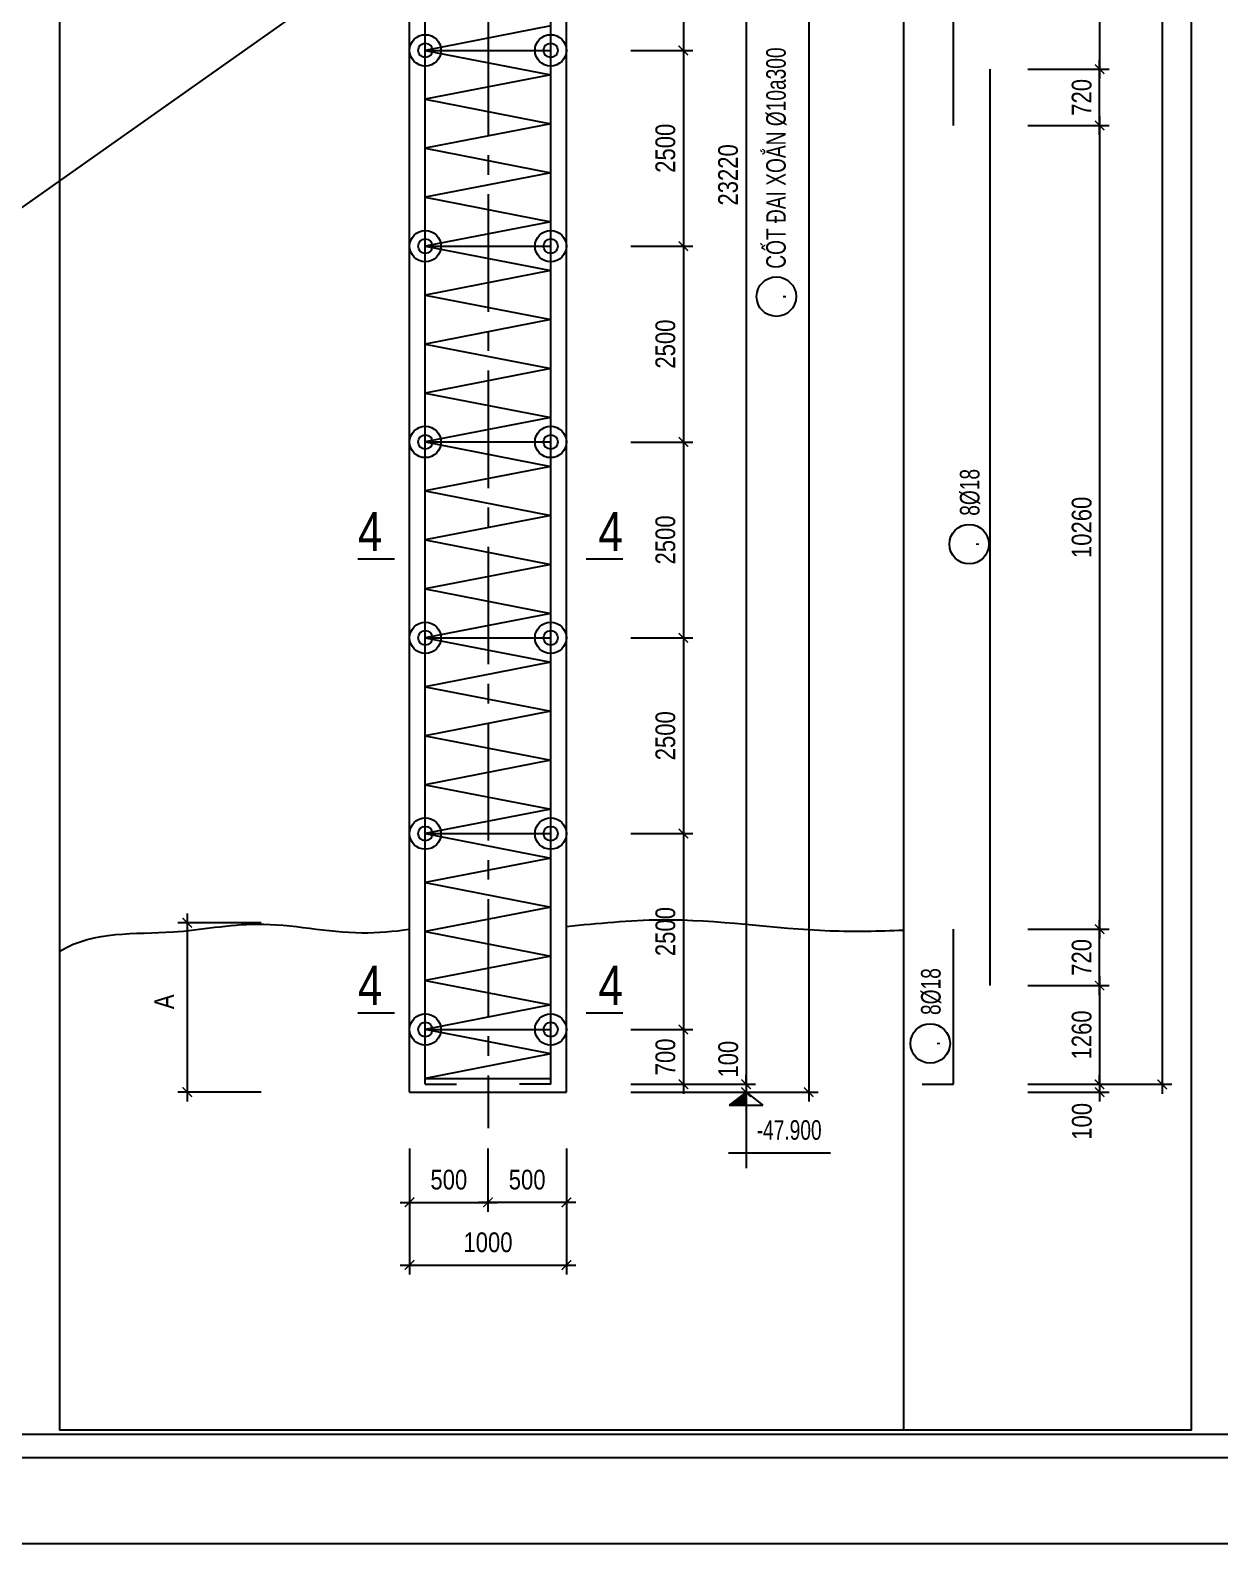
# Model space of a CAD drawing. Extents: x 171424 to 249266, y 74893 to 149166.
# Drawn here: x 177512 to 181308, y 130893 to 135723 of the extents above; entities that cross this region are included whole.
import ezdxf
from ezdxf.enums import TextEntityAlignment as Align

# ---------------------------------------------------------------- set-up
doc = ezdxf.new("R2010")
doc.units = 0
doc.header["$LTSCALE"] = 500
doc.header["$MEASUREMENT"] = 0
doc.header["$PDMODE"] = 3
doc.linetypes.add('CENTER2', pattern=[1.125, 0.75, -0.125, 0.125, -0.125])
doc.layers.get('0').update_dxf_attribs({"linetype": 'CONTINUOUS'})
doc.layers.get('DEFPOINTS').update_dxf_attribs({"linetype": 'CONTINUOUS'})
for name, color, linetype in [('01.CDC.AXIS', 160, 'CENTER2'), ('02.CDC.DIM', 1, 'CONTINUOUS'), ('03.CDC.BORDER', 3, 'CONTINUOUS'), ('05.CDC.STEEL', 4, 'CONTINUOUS'), ('06.CDC.TEXT', 2, 'CONTINUOUS'), ('10.CDC.HATCH', 9, 'CONTINUOUS'), ('11.CDC.NOTE', 8, 'CONTINUOUS'), ('CDC-KHUNGTEN', 7, 'CONTINUOUS'), ('CDC.10.HATCH', 9, 'CONTINUOUS')]:
    doc.layers.add(name, color=color, linetype=linetype)
doc.layers.add('KCS_Plotter', color=11, linetype='CONTINUOUS', plot=False)
doc.styles.add('ARIAL', font='arial.ttf', dxfattribs={"width": 0.8})
doc.dimstyles.new('DIM100-25', dxfattribs={"dimtxt": 63, "dimasz": 30, "dimexe": 30, "dimexo": 0, "dimgap": 25, "dimtad": 1, "dimdec": 0, "dimlfac": 4, "dimzin": 0, "dimdsep": 46, "dimtxsty": 'ARIAL', "dimblk": 'ARCHTICK', "dimblk1": 'ARCHTICK', "dimblk2": 'D', "dimcen": 0, "dimdle": 30, "dimclrd": 1, "dimclre": 1, "dimclrt": 2, "dimadec": 0, "dimazin": 0, "dimtfac": 1, "dimtdec": 0, "dimtix": 1, "dimtofl": 0, "dimtmove": 2, "dimatfit": 3, "dimldrblk": 'ARCHTICK', "dimfxl": 1, "dimtolj": 1, "dimtzin": 0, "dimarcsym": 0})
doc.dimstyles.new('DIM100-50', dxfattribs={"dimtxt": 63, "dimasz": 30, "dimexe": 30, "dimexo": 0, "dimgap": 40, "dimtad": 1, "dimdec": 0, "dimlfac": 2, "dimzin": 0, "dimdsep": 46, "dimtxsty": 'ARIAL', "dimblk": 'ARCHTICK', "dimcen": 0, "dimdle": 30, "dimclrd": 1, "dimclre": 1, "dimclrt": 2, "dimadec": 0, "dimazin": 0, "dimtfac": 1, "dimtdec": 0, "dimtix": 1, "dimtofl": 0, "dimtmove": 2, "dimatfit": 3, "dimldrblk": 'ARCHTICK', "dimfxl": 1, "dimtolj": 1, "dimtzin": 0, "dimarcsym": 0})

# ---------------------------------------------------------------- blocks, each defined once
blk = doc.blocks.new('_ArchTick')
at = {"color": 0, "linetype": 'ByBlock', "const_width": 0.15}
blk.add_lwpolyline([(-0.5, -0.5), (0.5, 0.5)], dxfattribs=at)
blk = doc.blocks.new('*D299')
at = {"layer": '02.CDC.DIM', "color": 1, "lineweight": -2, "transparency": 16777216}
for p, q in [((181124.9, 143864.2), (181124.9, 132329.2)), ((180695.3, 143834.2), (181154.9, 143834.2)), ((180695.3, 132359.2), (181154.9, 132359.2))]:
    blk.add_line(p, q, dxfattribs=at)
at = {"layer": 'DEFPOINTS', "color": 0, "transparency": 16777216}
for p in [(180695.3, 143834.2), (180695.3, 132359.2), (181124.9, 132359.2)]:
    blk.add_point(p, dxfattribs=at)
at = {"layer": '02.CDC.DIM', "color": 1, "lineweight": -2, "transparency": 16777216, "xscale": 30, "yscale": 30, "zscale": 30}
for p, rotation in [((181124.9, 143834.2), 90), ((181124.9, 132359.2), 270)]:
    blk.add_blockref('_ArchTick', p, dxfattribs=dict(at, rotation=rotation))
at = {"layer": '02.CDC.DIM', "color": 2, "transparency": 16777216, "insert": (181067.8, 138096.7), "char_height": 63, "attachment_point": 5, "rotation": 90, "style": 'ARIAL'}
blk.add_mtext('\\A1;45900', dxfattribs=at)
blk = doc.blocks.new('D')
at = {"layer": '02.CDC.DIM'}
for p, q in [((-50, -50), (50, 50)), ((-86.75, 0), (86.75, 0))]:
    blk.add_line(p, q, dxfattribs=at)
blk = doc.blocks.new('*D300')
at = {"layer": '02.CDC.DIM', "color": 1, "lineweight": -2, "transparency": 16777216}
for p, q in [((180695.3, 138164.2), (180954.9, 138164.2)), ((180924.9, 138194.2), (180924.9, 135569.2)), ((180695.3, 135599.2), (180954.9, 135599.2))]:
    blk.add_line(p, q, dxfattribs=at)
at = {"layer": 'DEFPOINTS', "color": 0, "transparency": 16777216}
for p in [(180695.3, 138164.2), (180695.3, 135599.2), (180924.9, 135599.2)]:
    blk.add_point(p, dxfattribs=at)
at = {"layer": '02.CDC.DIM', "color": 1, "lineweight": -2, "transparency": 16777216, "xscale": 30, "yscale": 30, "zscale": 30}
for p, rotation in [((180924.9, 138164.2), 90), ((180924.9, 135599.2), 270)]:
    blk.add_blockref('_ArchTick', p, dxfattribs=dict(at, rotation=rotation))
at = {"layer": '02.CDC.DIM', "color": 2, "transparency": 16777216, "insert": (180867.8, 136881.7), "char_height": 63, "attachment_point": 5, "rotation": 90, "style": 'ARIAL'}
blk.add_mtext('\\A1;10260', dxfattribs=at)
blk = doc.blocks.new('*D305')
at = {"layer": '02.CDC.DIM', "color": 1, "lineweight": -2, "transparency": 16777216}
for p, q in [((180695.3, 132359.2), (180954.9, 132359.2)), ((180924.9, 132359.2), (180924.9, 132389.2)), ((180695.3, 132334.2), (180954.9, 132334.2)), ((180924.9, 132334.2), (180924.9, 132304.2))]:
    blk.add_line(p, q, dxfattribs=at)
at = {"layer": 'DEFPOINTS', "color": 0, "transparency": 16777216}
for p in [(180695.3, 132359.2), (180924.9, 132359.2), (180695.3, 132334.2)]:
    blk.add_point(p, dxfattribs=at)
at = {"layer": '02.CDC.DIM', "color": 1, "lineweight": -2, "transparency": 16777216, "xscale": 30, "yscale": 30, "zscale": 30}
for p, rotation in [((180924.9, 132359.2), 270), ((180924.9, 132334.2), 90)]:
    blk.add_blockref('_ArchTick', p, dxfattribs=dict(at, rotation=rotation))
at = {"layer": '02.CDC.DIM', "color": 2, "transparency": 16777216, "insert": (180868.4, 132241), "char_height": 63, "attachment_point": 5, "rotation": 90, "style": 'ARIAL'}
blk.add_mtext('\\A1;100', dxfattribs=at)
blk = doc.blocks.new('*D306')
at = {"layer": '02.CDC.DIM', "color": 1, "lineweight": -2, "transparency": 16777216}
for p, q in [((179429.4, 138164.2), (179826.5, 138164.2)), ((179796.5, 138194.2), (179796.5, 132329.2)), ((179429.4, 132359.2), (179826.5, 132359.2))]:
    blk.add_line(p, q, dxfattribs=at)
at = {"layer": 'DEFPOINTS', "color": 0, "transparency": 16777216}
for p in [(179429.4, 138164.2), (179429.4, 132359.2), (179796.5, 132359.2)]:
    blk.add_point(p, dxfattribs=at)
at = {"layer": '02.CDC.DIM', "color": 1, "lineweight": -2, "transparency": 16777216, "xscale": 30, "yscale": 30, "zscale": 30}
for p, rotation in [((179796.5, 138164.2), 90), ((179796.5, 132359.2), 270)]:
    blk.add_blockref('_ArchTick', p, dxfattribs=dict(at, rotation=rotation))
at = {"layer": '02.CDC.DIM', "color": 2, "transparency": 16777216, "insert": (179739.4, 135261.7), "char_height": 63, "attachment_point": 5, "rotation": 90, "style": 'ARIAL'}
blk.add_mtext('\\A1;23220', dxfattribs=at)
blk = doc.blocks.new('*D307')
at = {"layer": '02.CDC.DIM', "color": 1, "lineweight": -2, "transparency": 16777216}
for p, q in [((179996.5, 143814.2), (179996.5, 132304.2)), ((179429.4, 143784.2), (180026.5, 143784.2)), ((179429.4, 132334.2), (180026.5, 132334.2))]:
    blk.add_line(p, q, dxfattribs=at)
at = {"layer": 'DEFPOINTS', "color": 0, "transparency": 16777216}
for p in [(179429.4, 143784.2), (179429.4, 132334.2), (179996.5, 132334.2)]:
    blk.add_point(p, dxfattribs=at)
at = {"layer": '02.CDC.DIM', "color": 1, "lineweight": -2, "transparency": 16777216, "xscale": 30, "yscale": 30, "zscale": 30}
for p, rotation in [((179996.5, 143784.2), 90), ((179996.5, 132334.2), 270)]:
    blk.add_blockref('_ArchTick', p, dxfattribs=dict(at, rotation=rotation))
at = {"layer": '02.CDC.DIM', "color": 2, "transparency": 16777216, "insert": (179939.4, 138059.2), "char_height": 63, "attachment_point": 5, "rotation": 90, "style": 'ARIAL'}
blk.add_mtext('\\A1;45800', dxfattribs=at)
blk = doc.blocks.new('*D308')
at = {"layer": '02.CDC.DIM', "color": 1, "lineweight": -2, "transparency": 16777216}
for p, q in [((178723.1, 131990.7), (178723.1, 131752.5)), ((179223.1, 131990.7), (179223.1, 131752.5)), ((178693.1, 131782.5), (179253.1, 131782.5))]:
    blk.add_line(p, q, dxfattribs=at)
at = {"layer": 'DEFPOINTS', "color": 0, "transparency": 16777216}
for p in [(178723.1, 131990.7), (179223.1, 131990.7), (179223.1, 131782.5)]:
    blk.add_point(p, dxfattribs=at)
at = {"layer": '02.CDC.DIM', "color": 1, "lineweight": -2, "transparency": 16777216, "xscale": 30, "yscale": 30, "zscale": 30, "rotation": 180}
blk.add_blockref('_ArchTick', (178723.1, 131782.5), dxfattribs=at)
at = {"layer": '02.CDC.DIM', "color": 1, "lineweight": -2, "transparency": 16777216, "xscale": 30, "yscale": 30, "zscale": 30}
blk.add_blockref('_ArchTick', (179223.1, 131782.5), dxfattribs=at)
at = {"layer": '02.CDC.DIM', "color": 2, "transparency": 16777216, "insert": (178973.1, 131854.6), "char_height": 63, "attachment_point": 5, "style": 'ARIAL'}
blk.add_mtext('\\A1;1000', dxfattribs=at)
blk = doc.blocks.new('*D309')
at = {"layer": '02.CDC.DIM', "color": 1, "lineweight": -2, "transparency": 16777216}
for p, q in [((178723.1, 132154.5), (178723.1, 131952.5)), ((178973.1, 132154.5), (178973.1, 131952.5)), ((178693.1, 131982.5), (179003.1, 131982.5))]:
    blk.add_line(p, q, dxfattribs=at)
at = {"layer": 'DEFPOINTS', "color": 0, "transparency": 16777216}
for p in [(178723.1, 132154.5), (178973.1, 132154.5), (178973.1, 131982.5)]:
    blk.add_point(p, dxfattribs=at)
at = {"layer": '02.CDC.DIM', "color": 1, "lineweight": -2, "transparency": 16777216, "xscale": 30, "yscale": 30, "zscale": 30, "rotation": 180}
blk.add_blockref('_ArchTick', (178723.1, 131982.5), dxfattribs=at)
at = {"layer": '02.CDC.DIM', "color": 1, "lineweight": -2, "transparency": 16777216, "xscale": 30, "yscale": 30, "zscale": 30}
blk.add_blockref('_ArchTick', (178973.1, 131982.5), dxfattribs=at)
at = {"layer": '02.CDC.DIM', "color": 2, "transparency": 16777216, "insert": (178848.1, 132054.6), "char_height": 63, "attachment_point": 5, "style": 'ARIAL'}
blk.add_mtext('\\A1;500', dxfattribs=at)
blk = doc.blocks.new('*D310')
at = {"layer": '02.CDC.DIM', "color": 1, "lineweight": -2, "transparency": 16777216}
for p, q in [((178973.1, 132154.5), (178973.1, 131952.5)), ((179223.1, 132154.5), (179223.1, 131952.5)), ((179253.1, 131982.5), (178943.1, 131982.5))]:
    blk.add_line(p, q, dxfattribs=at)
at = {"layer": 'DEFPOINTS', "color": 0, "transparency": 16777216}
for p in [(178973.1, 132154.5), (179223.1, 132154.5), (178973.1, 131982.5)]:
    blk.add_point(p, dxfattribs=at)
at = {"layer": '02.CDC.DIM', "color": 1, "lineweight": -2, "transparency": 16777216, "xscale": 30, "yscale": 30, "zscale": 30, "rotation": 180}
blk.add_blockref('_ArchTick', (178973.1, 131982.5), dxfattribs=at)
at = {"layer": '02.CDC.DIM', "color": 1, "lineweight": -2, "transparency": 16777216, "xscale": 30, "yscale": 30, "zscale": 30}
blk.add_blockref('_ArchTick', (179223.1, 131982.5), dxfattribs=at)
at = {"layer": '02.CDC.DIM', "color": 2, "transparency": 16777216, "insert": (179098.1, 132054.6), "char_height": 63, "attachment_point": 5, "style": 'ARIAL'}
blk.add_mtext('\\A1;500', dxfattribs=at)
blk = doc.blocks.new('*D312')
at = {"layer": '02.CDC.DIM', "color": 1, "lineweight": -2, "transparency": 16777216}
for p, q in [((179429.4, 132359.2), (179826.5, 132359.2)), ((179796.5, 132359.2), (179796.5, 132389.2)), ((179429.4, 132334.2), (179826.5, 132334.2)), ((179796.5, 132334.2), (179796.5, 132304.2))]:
    blk.add_line(p, q, dxfattribs=at)
at = {"layer": 'DEFPOINTS', "color": 0, "transparency": 16777216}
for p in [(179429.4, 132359.2), (179796.5, 132359.2), (179429.4, 132334.2)]:
    blk.add_point(p, dxfattribs=at)
at = {"layer": '02.CDC.DIM', "color": 1, "lineweight": -2, "transparency": 16777216, "xscale": 30, "yscale": 30, "zscale": 30}
for p, rotation in [((179796.5, 132359.2), 270), ((179796.5, 132334.2), 90)]:
    blk.add_blockref('_ArchTick', p, dxfattribs=dict(at, rotation=rotation))
at = {"layer": '02.CDC.DIM', "color": 2, "transparency": 16777216, "insert": (179740, 132439.3), "char_height": 63, "attachment_point": 5, "rotation": 90, "style": 'ARIAL'}
blk.add_mtext('\\A1;100', dxfattribs=at)
blk = doc.blocks.new('*D314')
at = {"layer": '02.CDC.DIM', "color": 1, "lineweight": -2, "transparency": 16777216}
for p, q in [((180924.9, 135449.2), (180924.9, 132824.2)), ((180695.3, 135419.2), (180954.9, 135419.2)), ((180695.3, 132854.2), (180954.9, 132854.2))]:
    blk.add_line(p, q, dxfattribs=at)
at = {"layer": 'DEFPOINTS', "color": 0, "transparency": 16777216}
for p in [(180695.3, 135419.2), (180695.3, 132854.2), (180924.9, 132854.2)]:
    blk.add_point(p, dxfattribs=at)
at = {"layer": '02.CDC.DIM', "color": 1, "lineweight": -2, "transparency": 16777216, "xscale": 30, "yscale": 30, "zscale": 30}
for p, rotation in [((180924.9, 135419.2), 90), ((180924.9, 132854.2), 270)]:
    blk.add_blockref('_ArchTick', p, dxfattribs=dict(at, rotation=rotation))
at = {"layer": '02.CDC.DIM', "color": 2, "transparency": 16777216, "insert": (180867.8, 134136.7), "char_height": 63, "attachment_point": 5, "rotation": 90, "style": 'ARIAL'}
blk.add_mtext('\\A1;10260', dxfattribs=at)
blk = doc.blocks.new('*D315')
at = {"layer": '02.CDC.DIM', "color": 1, "lineweight": -2, "transparency": 16777216}
for p, q in [((180695.3, 135599.2), (180954.9, 135599.2)), ((180924.9, 135389.2), (180924.9, 135629.2)), ((180695.3, 135419.2), (180954.9, 135419.2))]:
    blk.add_line(p, q, dxfattribs=at)
at = {"layer": 'DEFPOINTS', "color": 0, "transparency": 16777216}
for p in [(180695.3, 135599.2), (180924.9, 135599.2), (180695.3, 135419.2)]:
    blk.add_point(p, dxfattribs=at)
at = {"layer": '02.CDC.DIM', "color": 1, "lineweight": -2, "transparency": 16777216, "xscale": 30, "yscale": 30, "zscale": 30}
for p, rotation in [((180924.9, 135599.2), 90), ((180924.9, 135419.2), 270)]:
    blk.add_blockref('_ArchTick', p, dxfattribs=dict(at, rotation=rotation))
at = {"layer": '02.CDC.DIM', "color": 2, "transparency": 16777216, "insert": (180867.8, 135509.2), "char_height": 63, "attachment_point": 5, "rotation": 90, "style": 'ARIAL'}
blk.add_mtext('\\A1;720', dxfattribs=at)
blk = doc.blocks.new('*D316')
at = {"layer": '02.CDC.DIM', "color": 1, "lineweight": -2, "transparency": 16777216}
for p, q in [((180924.9, 132704.2), (180924.9, 132329.2)), ((180695.3, 132674.2), (180954.9, 132674.2)), ((180695.3, 132359.2), (180954.9, 132359.2))]:
    blk.add_line(p, q, dxfattribs=at)
at = {"layer": 'DEFPOINTS', "color": 0, "transparency": 16777216}
for p in [(180695.3, 132674.2), (180695.3, 132359.2), (180924.9, 132359.2)]:
    blk.add_point(p, dxfattribs=at)
at = {"layer": '02.CDC.DIM', "color": 1, "lineweight": -2, "transparency": 16777216, "xscale": 30, "yscale": 30, "zscale": 30}
for p, rotation in [((180924.9, 132674.2), 90), ((180924.9, 132359.2), 270)]:
    blk.add_blockref('_ArchTick', p, dxfattribs=dict(at, rotation=rotation))
at = {"layer": '02.CDC.DIM', "color": 2, "transparency": 16777216, "insert": (180867.8, 132516.7), "char_height": 63, "attachment_point": 5, "rotation": 90, "style": 'ARIAL'}
blk.add_mtext('\\A1;1260', dxfattribs=at)
blk = doc.blocks.new('*D317')
at = {"layer": '02.CDC.DIM', "color": 1, "lineweight": -2, "transparency": 16777216}
for p, q in [((180924.9, 132644.2), (180924.9, 132884.2)), ((180695.3, 132854.2), (180954.9, 132854.2)), ((180695.3, 132674.2), (180954.9, 132674.2))]:
    blk.add_line(p, q, dxfattribs=at)
at = {"layer": 'DEFPOINTS', "color": 0, "transparency": 16777216}
for p in [(180695.3, 132854.2), (180924.9, 132854.2), (180695.3, 132674.2)]:
    blk.add_point(p, dxfattribs=at)
at = {"layer": '02.CDC.DIM', "color": 1, "lineweight": -2, "transparency": 16777216, "xscale": 30, "yscale": 30, "zscale": 30}
for p, rotation in [((180924.9, 132854.2), 90), ((180924.9, 132674.2), 270)]:
    blk.add_blockref('_ArchTick', p, dxfattribs=dict(at, rotation=rotation))
at = {"layer": '02.CDC.DIM', "color": 2, "transparency": 16777216, "insert": (180867.8, 132764.2), "char_height": 63, "attachment_point": 5, "rotation": 90, "style": 'ARIAL'}
blk.add_mtext('\\A1;720', dxfattribs=at)
blk = doc.blocks.new('*D318')
at = {"layer": '02.CDC.DIM', "color": 1, "lineweight": -2, "transparency": 16777216}
for p, q in [((178013.1, 132904.6), (178013.1, 132304.2)), ((178248.8, 132874.6), (177983.1, 132874.6)), ((178248.8, 132334.2), (177983.1, 132334.2))]:
    blk.add_line(p, q, dxfattribs=at)
at = {"layer": 'DEFPOINTS', "color": 0, "transparency": 16777216}
for p in [(178248.8, 132874.6), (178013.1, 132334.2), (178248.8, 132334.2)]:
    blk.add_point(p, dxfattribs=at)
at = {"layer": '02.CDC.DIM', "color": 1, "lineweight": -2, "transparency": 16777216, "xscale": 30, "yscale": 30, "zscale": 30}
for p, rotation in [((178013.1, 132874.6), 90), ((178013.1, 132334.2), 270)]:
    blk.add_blockref('_ArchTick', p, dxfattribs=dict(at, rotation=rotation))
at = {"layer": '02.CDC.DIM', "color": 2, "transparency": 16777216, "insert": (177939.6, 132622.6), "char_height": 63, "attachment_point": 5, "rotation": 90, "style": 'ARIAL'}
blk.add_mtext('\\A1;A', dxfattribs=at)
blk = doc.blocks.new('*D332')
at = {"layer": '02.CDC.DIM', "color": 1, "lineweight": -2, "transparency": 16777216}
for p, q in [((179596.5, 136314.2), (179596.5, 135629.2)), ((179429.4, 136284.2), (179626.5, 136284.2)), ((179429.4, 135659.2), (179626.5, 135659.2))]:
    blk.add_line(p, q, dxfattribs=at)
at = {"layer": 'DEFPOINTS', "color": 0, "transparency": 16777216}
for p in [(179429.4, 136284.2), (179429.4, 135659.2), (179596.5, 135659.2)]:
    blk.add_point(p, dxfattribs=at)
at = {"layer": '02.CDC.DIM', "color": 1, "lineweight": -2, "transparency": 16777216, "xscale": 30, "yscale": 30, "zscale": 30}
for p, rotation in [((179596.5, 136284.2), 90), ((179596.5, 135659.2), 270)]:
    blk.add_blockref('_ArchTick', p, dxfattribs=dict(at, rotation=rotation))
at = {"layer": '02.CDC.DIM', "color": 2, "transparency": 16777216, "insert": (179539.4, 135971.7), "char_height": 63, "attachment_point": 5, "rotation": 90, "style": 'ARIAL'}
blk.add_mtext('\\A1;2500', dxfattribs=at)
blk = doc.blocks.new('*D333')
at = {"layer": '02.CDC.DIM', "color": 1, "lineweight": -2, "transparency": 16777216}
for p, q in [((179596.5, 135689.2), (179596.5, 135004.2)), ((179429.4, 135659.2), (179626.5, 135659.2)), ((179429.4, 135034.2), (179626.5, 135034.2))]:
    blk.add_line(p, q, dxfattribs=at)
at = {"layer": 'DEFPOINTS', "color": 0, "transparency": 16777216}
for p in [(179429.4, 135659.2), (179429.4, 135034.2), (179596.5, 135034.2)]:
    blk.add_point(p, dxfattribs=at)
at = {"layer": '02.CDC.DIM', "color": 1, "lineweight": -2, "transparency": 16777216, "xscale": 30, "yscale": 30, "zscale": 30}
for p, rotation in [((179596.5, 135659.2), 90), ((179596.5, 135034.2), 270)]:
    blk.add_blockref('_ArchTick', p, dxfattribs=dict(at, rotation=rotation))
at = {"layer": '02.CDC.DIM', "color": 2, "transparency": 16777216, "insert": (179539.4, 135346.7), "char_height": 63, "attachment_point": 5, "rotation": 90, "style": 'ARIAL'}
blk.add_mtext('\\A1;2500', dxfattribs=at)
blk = doc.blocks.new('*D334')
at = {"layer": '02.CDC.DIM', "color": 1, "lineweight": -2, "transparency": 16777216}
for p, q in [((179596.5, 135064.2), (179596.5, 134379.2)), ((179429.4, 135034.2), (179626.5, 135034.2)), ((179429.4, 134409.2), (179626.5, 134409.2))]:
    blk.add_line(p, q, dxfattribs=at)
at = {"layer": 'DEFPOINTS', "color": 0, "transparency": 16777216}
for p in [(179429.4, 135034.2), (179429.4, 134409.2), (179596.5, 134409.2)]:
    blk.add_point(p, dxfattribs=at)
at = {"layer": '02.CDC.DIM', "color": 1, "lineweight": -2, "transparency": 16777216, "xscale": 30, "yscale": 30, "zscale": 30}
for p, rotation in [((179596.5, 135034.2), 90), ((179596.5, 134409.2), 270)]:
    blk.add_blockref('_ArchTick', p, dxfattribs=dict(at, rotation=rotation))
at = {"layer": '02.CDC.DIM', "color": 2, "transparency": 16777216, "insert": (179539.4, 134721.7), "char_height": 63, "attachment_point": 5, "rotation": 90, "style": 'ARIAL'}
blk.add_mtext('\\A1;2500', dxfattribs=at)
blk = doc.blocks.new('*D335')
at = {"layer": '02.CDC.DIM', "color": 1, "lineweight": -2, "transparency": 16777216}
for p, q in [((179596.5, 134439.2), (179596.5, 133754.2)), ((179429.4, 134409.2), (179626.5, 134409.2)), ((179429.4, 133784.2), (179626.5, 133784.2))]:
    blk.add_line(p, q, dxfattribs=at)
at = {"layer": 'DEFPOINTS', "color": 0, "transparency": 16777216}
for p in [(179429.4, 134409.2), (179429.4, 133784.2), (179596.5, 133784.2)]:
    blk.add_point(p, dxfattribs=at)
at = {"layer": '02.CDC.DIM', "color": 1, "lineweight": -2, "transparency": 16777216, "xscale": 30, "yscale": 30, "zscale": 30}
for p, rotation in [((179596.5, 134409.2), 90), ((179596.5, 133784.2), 270)]:
    blk.add_blockref('_ArchTick', p, dxfattribs=dict(at, rotation=rotation))
at = {"layer": '02.CDC.DIM', "color": 2, "transparency": 16777216, "insert": (179539.4, 134096.7), "char_height": 63, "attachment_point": 5, "rotation": 90, "style": 'ARIAL'}
blk.add_mtext('\\A1;2500', dxfattribs=at)
blk = doc.blocks.new('*D336')
at = {"layer": '02.CDC.DIM', "color": 1, "lineweight": -2, "transparency": 16777216}
for p, q in [((179596.5, 133814.2), (179596.5, 133129.2)), ((179429.4, 133784.2), (179626.5, 133784.2)), ((179429.4, 133159.2), (179626.5, 133159.2))]:
    blk.add_line(p, q, dxfattribs=at)
at = {"layer": 'DEFPOINTS', "color": 0, "transparency": 16777216}
for p in [(179429.4, 133784.2), (179429.4, 133159.2), (179596.5, 133159.2)]:
    blk.add_point(p, dxfattribs=at)
at = {"layer": '02.CDC.DIM', "color": 1, "lineweight": -2, "transparency": 16777216, "xscale": 30, "yscale": 30, "zscale": 30}
for p, rotation in [((179596.5, 133784.2), 90), ((179596.5, 133159.2), 270)]:
    blk.add_blockref('_ArchTick', p, dxfattribs=dict(at, rotation=rotation))
at = {"layer": '02.CDC.DIM', "color": 2, "transparency": 16777216, "insert": (179539.4, 133471.7), "char_height": 63, "attachment_point": 5, "rotation": 90, "style": 'ARIAL'}
blk.add_mtext('\\A1;2500', dxfattribs=at)
blk = doc.blocks.new('*D337')
at = {"layer": '02.CDC.DIM', "color": 1, "lineweight": -2, "transparency": 16777216}
for p, q in [((179596.5, 133189.2), (179596.5, 132504.2)), ((179429.4, 133159.2), (179626.5, 133159.2)), ((179429.4, 132534.2), (179626.5, 132534.2))]:
    blk.add_line(p, q, dxfattribs=at)
at = {"layer": 'DEFPOINTS', "color": 0, "transparency": 16777216}
for p in [(179429.4, 133159.2), (179429.4, 132534.2), (179596.5, 132534.2)]:
    blk.add_point(p, dxfattribs=at)
at = {"layer": '02.CDC.DIM', "color": 1, "lineweight": -2, "transparency": 16777216, "xscale": 30, "yscale": 30, "zscale": 30}
for p, rotation in [((179596.5, 133159.2), 90), ((179596.5, 132534.2), 270)]:
    blk.add_blockref('_ArchTick', p, dxfattribs=dict(at, rotation=rotation))
at = {"layer": '02.CDC.DIM', "color": 2, "transparency": 16777216, "insert": (179539.4, 132846.7), "char_height": 63, "attachment_point": 5, "rotation": 90, "style": 'ARIAL'}
blk.add_mtext('\\A1;2500', dxfattribs=at)
blk = doc.blocks.new('*D338')
at = {"layer": '02.CDC.DIM', "color": 1, "lineweight": -2, "transparency": 16777216}
for p, q in [((179596.5, 132564.2), (179596.5, 132329.2)), ((179429.4, 132534.2), (179626.5, 132534.2)), ((179429.4, 132359.2), (179626.5, 132359.2))]:
    blk.add_line(p, q, dxfattribs=at)
at = {"layer": 'DEFPOINTS', "color": 0, "transparency": 16777216}
for p in [(179429.4, 132534.2), (179429.4, 132359.2), (179596.5, 132359.2)]:
    blk.add_point(p, dxfattribs=at)
at = {"layer": '02.CDC.DIM', "color": 1, "lineweight": -2, "transparency": 16777216, "xscale": 30, "yscale": 30, "zscale": 30}
for p, rotation in [((179596.5, 132534.2), 90), ((179596.5, 132359.2), 270)]:
    blk.add_blockref('_ArchTick', p, dxfattribs=dict(at, rotation=rotation))
at = {"layer": '02.CDC.DIM', "color": 2, "transparency": 16777216, "insert": (179539.4, 132446.7), "char_height": 63, "attachment_point": 5, "rotation": 90, "style": 'ARIAL'}
blk.add_mtext('\\A1;700', dxfattribs=at)
blk = doc.blocks.new('KHUNG A1')
at = {"layer": 'CDC-KHUNGTEN'}
blk.add_lwpolyline([(10366.22, 712.17), (10366.22, 1278.17), (9655.22, 1278.17), (9655.22, 712.17)], close=True, dxfattribs=at)
at = {"layer": 'CDC.10.HATCH', "color": 8}
blk.add_lwpolyline([(9652.22, 709.17), (10447.22, 709.17), (10447.22, 1281.17), (9652.22, 1281.17)], close=True, dxfattribs=at)
at = {"layer": 'DEFPOINTS', "color": 1}
blk.add_lwpolyline([(9617.22, 698.17), (9617.22, 1292.17), (10458.22, 1292.17), (10458.22, 698.17), (9617.22, 698.17)], close=True, dxfattribs=at)

msp = doc.modelspace()

# ---------------------------------------------------------------- linework, layer by layer
at = {"layer": '01.CDC.AXIS'}
msp.add_line((178973.12, 144199.9), (178973.12, 132219.24), dxfattribs=at)
at = {"layer": '03.CDC.BORDER'}
for p, q in [((180298.99, 144895.41), (180298.99, 131255.83)), ((178723.12, 135659.24), (178723.12, 136284.24)), ((179223.12, 135659.24), (179223.12, 136284.24)), ((178723.12, 135034.24), (178723.12, 135659.24)), ((179223.12, 135034.24), (179223.12, 135659.24)), ((178723.12, 134409.24), (178723.12, 135034.24)), ((179223.12, 134409.24), (179223.12, 135034.24)), ((178723.12, 133784.24), (178723.12, 134409.24)), ((179223.12, 133784.24), (179223.12, 134409.24)), ((178723.12, 133159.24), (178723.12, 133784.24)), ((179223.12, 133159.24), (179223.12, 133784.24)), ((178723.12, 132534.24), (178723.12, 133159.24)), ((179223.12, 132534.24), (179223.12, 133159.24)), ((178723.12, 132334.24), (178723.12, 132534.24)), ((179223.12, 132334.24), (179223.12, 132534.24)), ((178723.12, 132334.24), (179223.12, 132334.24))]:
    msp.add_line(p, q, dxfattribs=at)
msp.add_lwpolyline([(177606.26, 145355.41), (181217.5, 145355.41), (181217.5, 131255.83), (177606.26, 131255.83)], close=True, dxfattribs=at)
for centre, radius in [((178773.12, 135659.24), 50), ((179173.12, 135659.24), 50), ((178773.12, 135659.24), 23.06), ((179173.12, 135659.24), 23.06), ((178773.12, 135034.24), 50), ((179173.12, 135034.24), 50), ((178773.12, 135034.24), 23.06), ((179173.12, 135034.24), 23.06), ((178773.12, 134409.24), 50), ((178773.12, 134409.24), 23.06), ((179173.12, 134409.24), 50), ((179173.12, 134409.24), 23.06), ((178773.12, 133784.24), 50), ((178773.12, 133784.24), 23.06), ((179173.12, 133784.24), 50), ((179173.12, 133784.24), 23.06), ((178773.12, 133159.24), 50), ((178773.12, 133159.24), 23.06), ((179173.12, 133159.24), 50), ((179173.12, 133159.24), 23.06), ((178773.12, 132534.24), 50), ((178773.12, 132534.24), 23.06), ((179173.12, 132534.24), 50), ((179173.12, 132534.24), 23.06)]:
    msp.add_circle(centre, radius, dxfattribs=at)
for points, knots in [([(179223.12, 132863.36, 0), (179323.88, 132872.77, 0), (179604.22, 132903.06, 0), (179962.24, 132843.24, 0), (180219.79, 132848.13, 0), (180298.99, 132851.56, 0)], [2258.1524586, 2258.1524586, 2258.1524586, 2258.1524586, 2561.0846248, 3101.5080953, 3334.622268, 3334.622268, 3334.622268, 3334.622268]), ([(177606.26, 132784.4), (177720.93, 132851.82, 0), (177934.26, 132826.37, 0), (178257.81, 132893.29, 0), (178510.73, 132831.14, 0), (178672.49, 132847.62, 0), (178723.12, 132854.16, 0)], [0, 0, 0, 0, 371.6591928, 640.3147982, 976.6413365, 1129.9685688, 1129.9685688, 1129.9685688, 1129.9685688])]:
    msp.add_open_spline(points, degree=3, knots=knots, dxfattribs=at)
at = {"layer": '05.CDC.STEEL'}
for p, q in [((180458.31, 135419.24), (180458.31, 138344.24)), ((178773.12, 135659.24), (178773.12, 136284.24)), ((179173.12, 135659.24), (179173.12, 136284.24)), ((179173.12, 135737.37), (178773.12, 135659.24)), ((178773.12, 135659.24), (179173.12, 135659.24)), ((178773.12, 135034.24), (178773.12, 135659.24)), ((178773.12, 135659.24), (179173.12, 135659.24)), ((179173.12, 135034.24), (179173.12, 135659.24)), ((180575.97, 132674.24), (180575.97, 135599.24)), ((179173.12, 135581.12), (178773.12, 135502.99)), ((179173.12, 135424.87), (178773.12, 135346.74)), ((179173.12, 135268.62), (178773.12, 135190.49)), ((179173.12, 135112.37), (178773.12, 135034.24)), ((178773.12, 135034.24), (179173.12, 135034.24)), ((178773.12, 134409.24), (178773.12, 135034.24)), ((178773.12, 135034.24), (179173.12, 135034.24)), ((179173.12, 134409.24), (179173.12, 135034.24)), ((179173.12, 134956.12), (178773.12, 134877.99)), ((179173.12, 134799.87), (178773.12, 134721.74)), ((179173.12, 134643.62), (178773.12, 134565.49)), ((179173.12, 134487.37), (178773.12, 134409.24)), ((178773.12, 134409.24), (179173.12, 134409.24)), ((178773.12, 133784.24), (178773.12, 134409.24)), ((178773.12, 134409.24), (179173.12, 134409.24)), ((179173.12, 133784.24), (179173.12, 134409.24)), ((179173.12, 134331.12), (178773.12, 134252.99)), ((179173.12, 134174.87), (178773.12, 134096.74)), ((179173.12, 134018.62), (178773.12, 133940.49)), ((179173.12, 133862.37), (178773.12, 133784.24)), ((178773.12, 133784.24), (179173.12, 133784.24)), ((178773.12, 133159.24), (178773.12, 133784.24)), ((178773.12, 133784.24), (179173.12, 133784.24)), ((179173.12, 133159.24), (179173.12, 133784.24)), ((179173.12, 133706.12), (178773.12, 133627.99)), ((179173.12, 133549.87), (178773.12, 133471.74)), ((179173.12, 133393.62), (178773.12, 133315.49)), ((179173.12, 133237.37), (178773.12, 133159.24)), ((178773.12, 133159.24), (179173.12, 133159.24)), ((178773.12, 132534.24), (178773.12, 133159.24)), ((178773.12, 133159.24), (179173.12, 133159.24)), ((179173.12, 132534.24), (179173.12, 133159.24)), ((179173.12, 133081.12), (178773.12, 133002.99)), ((179173.12, 132924.87), (178773.12, 132846.74)), ((180458.31, 132359.24), (180458.31, 132854.24)), ((179173.12, 132768.62), (178773.12, 132690.49)), ((179173.12, 132612.37), (178773.12, 132534.24)), ((178773.12, 132359.24), (178773.12, 132534.24)), ((178773.12, 132534.24), (179173.12, 132534.24)), ((179173.12, 132359.24), (179173.12, 132534.24)), ((179173.12, 132456.12), (178773.12, 132377.99)), ((178773.12, 132377.99), (179173.12, 132377.99)), ((178773.12, 132359.24), (178873.12, 132359.24)), ((179173.12, 132359.24), (179073.12, 132359.24)), ((180358.31, 132359.24), (180458.31, 132359.24))]:
    msp.add_line(p, q, dxfattribs=at)
at = {"layer": '10.CDC.HATCH'}
for p, q in [((178773.12, 135659.24), (179173.12, 135581.12)), ((178773.12, 135502.99), (179173.12, 135424.87)), ((178773.12, 135346.74), (179173.12, 135268.62)), ((178773.12, 135190.49), (179173.12, 135112.37)), ((178773.12, 135034.24), (179173.12, 134956.12)), ((178773.12, 134877.99), (179173.12, 134799.87)), ((178773.12, 134721.74), (179173.12, 134643.62)), ((178773.12, 134565.49), (179173.12, 134487.37)), ((178773.12, 134409.24), (179173.12, 134331.12)), ((178773.12, 134252.99), (179173.12, 134174.87)), ((178773.12, 134096.74), (179173.12, 134018.62)), ((178773.12, 133940.49), (179173.12, 133862.37)), ((178773.12, 133784.24), (179173.12, 133706.12)), ((178773.12, 133627.99), (179173.12, 133549.87)), ((178773.12, 133471.74), (179173.12, 133393.62)), ((178773.12, 133315.49), (179173.12, 133237.37)), ((178773.12, 133159.24), (179173.12, 133081.12)), ((178773.12, 133002.99), (179173.12, 132924.87)), ((178773.12, 132846.74), (179173.12, 132768.62)), ((178773.12, 132690.49), (179173.12, 132612.37)), ((179173.12, 132456.12), (178773.12, 132534.24))]:
    msp.add_line(p, q, dxfattribs=at)
at = {"layer": '11.CDC.NOTE'}
for p, q in [((179653.91, 132334.24), (179939.16, 132334.24)), ((179796.54, 132334.24), (179742.54, 132292.86)), ((179796.54, 132334.24), (179796.54, 132091.71)), ((179796.54, 132334.24), (179850.54, 132292.86)), ((179742.54, 132292.86), (179850.54, 132292.86)), ((179740.24, 132140.54), (180065.94, 132140.54))]:
    msp.add_line(p, q, dxfattribs=at)
for centre in [(179893.36, 134873.17), (180508.43, 134083.14), (180384.46, 132489.74)]:
    msp.add_circle(centre, 63, dxfattribs=at)
msp.add_solid([(179742.54, 132292.86), (179796.54, 132334.24), (179796.54, 132292.86), (179796.54, 132334.24)], dxfattribs=at)
at = {"layer": 'KCS_Plotter'}
msp.add_line((171448.44, 130892.91), (192473.44, 145742.91), dxfattribs=at)

# ---------------------------------------------------------------- block references
at = {"xscale": 25, "yscale": 25, "zscale": 25}
msp.add_blockref('KHUNG A1', (-68982.15, 113438.58), dxfattribs=at)

# ---------------------------------------------------------------- texts
at = {"layer": '06.CDC.TEXT', "style": 'ARIAL', "width": 0.7}
msp.add_text('CỐT ĐAI XOẮN %%C10a300', height=62.5, rotation=90, dxfattribs=at).set_placement((179923.34, 134962.16))
for p in [(179893.36, 134873.17), (180508.43, 134083.14), (180384.46, 132489.74)]:
    msp.add_text('.', height=62.5, rotation=90, dxfattribs=at).set_placement(p, align=Align.MIDDLE_CENTER)
for p in [(180510.14, 134248.55), (180386.17, 132655.15)]:
    msp.add_text('8%%C18', height=62.5, rotation=90, dxfattribs=at).set_placement(p, align=Align.MIDDLE)
at = {"layer": '06.CDC.TEXT', "style": 'ARIAL', "width": 0.8}
for s, p in [('%%U4 ', (178616.26, 134060.8)), ('%%U 4', (179345.11, 134060.8)), ('%%U4 ', (178616.26, 132612.74)), ('%%U 4', (179345.11, 132612.74))]:
    msp.add_text(s, height=125, dxfattribs=at).set_placement(p, align=Align.CENTER)
at = {"layer": '06.CDC.TEXT', "style": 'ARIAL', "width": 0.7}
msp.add_text('-47.900', height=62.5, dxfattribs=at).set_placement((179934.15, 132213.45), align=Align.MIDDLE)

# ---------------------------------------------------------------- dimensions: what is measured, and where the dimension line sits
at = {"layer": '02.CDC.DIM'}
for base, p1, p2, angle, picture, middle in [((181124.92, 132359.24), (180695.28, 143834.24), (180695.28, 132359.24), 270, '*D299', (181067.75, 138096.74)), ((179996.54, 132334.24), (179429.36, 143784.24), (179429.36, 132334.24), 270, '*D307', (179939.37, 138059.24)), ((179796.54, 132359.24), (179429.36, 138164.24), (179429.36, 132359.24), 270, '*D306', (179739.35, 135261.74)), ((180924.92, 135599.24), (180695.28, 138164.24), (180695.28, 135599.24), 270, '*D300', (180867.75, 136881.74)), ((179596.54, 135659.24), (179429.36, 136284.24), (179429.36, 135659.24), 90, '*D332', (179539.37, 135971.74)), ((179596.54, 135034.24), (179429.36, 135659.24), (179429.36, 135034.24), 90, '*D333', (179539.37, 135346.74)), ((180924.92, 135599.24), (180695.28, 135419.24), (180695.28, 135599.24), 270, '*D315', (180867.75, 135509.24)), ((180924.92, 132854.24), (180695.28, 135419.24), (180695.28, 132854.24), 270, '*D314', (180867.75, 134136.74)), ((179596.54, 134409.24), (179429.36, 135034.24), (179429.36, 134409.24), 90, '*D334', (179539.37, 134721.74)), ((179596.54, 133784.24), (179429.36, 134409.24), (179429.36, 133784.24), 90, '*D335', (179539.37, 134096.74)), ((179596.54, 133159.24), (179429.36, 133784.24), (179429.36, 133159.24), 90, '*D336', (179539.37, 133471.74)), ((179596.54, 132534.24), (179429.36, 133159.24), (179429.36, 132534.24), 90, '*D337', (179539.37, 132846.74)), ((180924.92, 132854.24), (180695.28, 132674.24), (180695.28, 132854.24), 270, '*D317', (180867.75, 132764.24)), ((180924.92, 132359.24), (180695.28, 132674.24), (180695.28, 132359.24), 270, '*D316', (180867.75, 132516.74)), ((179596.54, 132359.24), (179429.36, 132534.24), (179429.36, 132359.24), 90, '*D338', (179539.37, 132446.74))]:
    dim = msp.add_linear_dim(base=base, p1=p1, p2=p2, angle=angle, dimstyle='DIM100-25', dxfattribs=at)
    dim.commit()
    dim.dimension.update_dxf_attribs({"geometry": picture, "text_midpoint": middle})
dim = msp.add_linear_dim(base=(178013.09, 132334.24), p1=(178248.85, 132874.64), p2=(178248.85, 132334.24), angle=90, text='A', dimstyle='DIM100-25', dxfattribs=at)
dim.commit()
dim.dimension.update_dxf_attribs({"geometry": '*D318', "text_midpoint": (177939.62, 132622.61), "dimtype": 160})
for base, p1, p2, picture, middle in [((179796.54, 132359.24), (179429.36, 132334.24), (179429.36, 132359.24), '*D312', (179740.04, 132439.34)), ((180924.92, 132359.24), (180695.28, 132334.24), (180695.28, 132359.24), '*D305', (180868.42, 132241.05))]:
    dim = msp.add_linear_dim(base=base, p1=p1, p2=p2, angle=270, dimstyle='DIM100-25', dxfattribs=at)
    dim.commit()
    dim.dimension.update_dxf_attribs({"geometry": picture, "text_midpoint": middle, "dimtype": 160})
for base, p1, p2, picture, middle in [((178973.12, 131982.48), (178723.12, 132154.45), (178973.12, 132154.45), '*D309', (178848.12, 132054.64)), ((178973.12, 131982.48), (179223.12, 132154.45), (178973.12, 132154.45), '*D310', (179098.12, 132054.64)), ((179223.12, 131782.48), (178723.12, 131990.73), (179223.12, 131990.73), '*D308', (178973.12, 131854.64))]:
    dim = msp.add_linear_dim(base=base, p1=p1, p2=p2, dimstyle='DIM100-50', dxfattribs=at)
    dim.commit()
    dim.dimension.update_dxf_attribs({"geometry": picture, "text_midpoint": middle})

doc.saveas('drawing.dxf')
